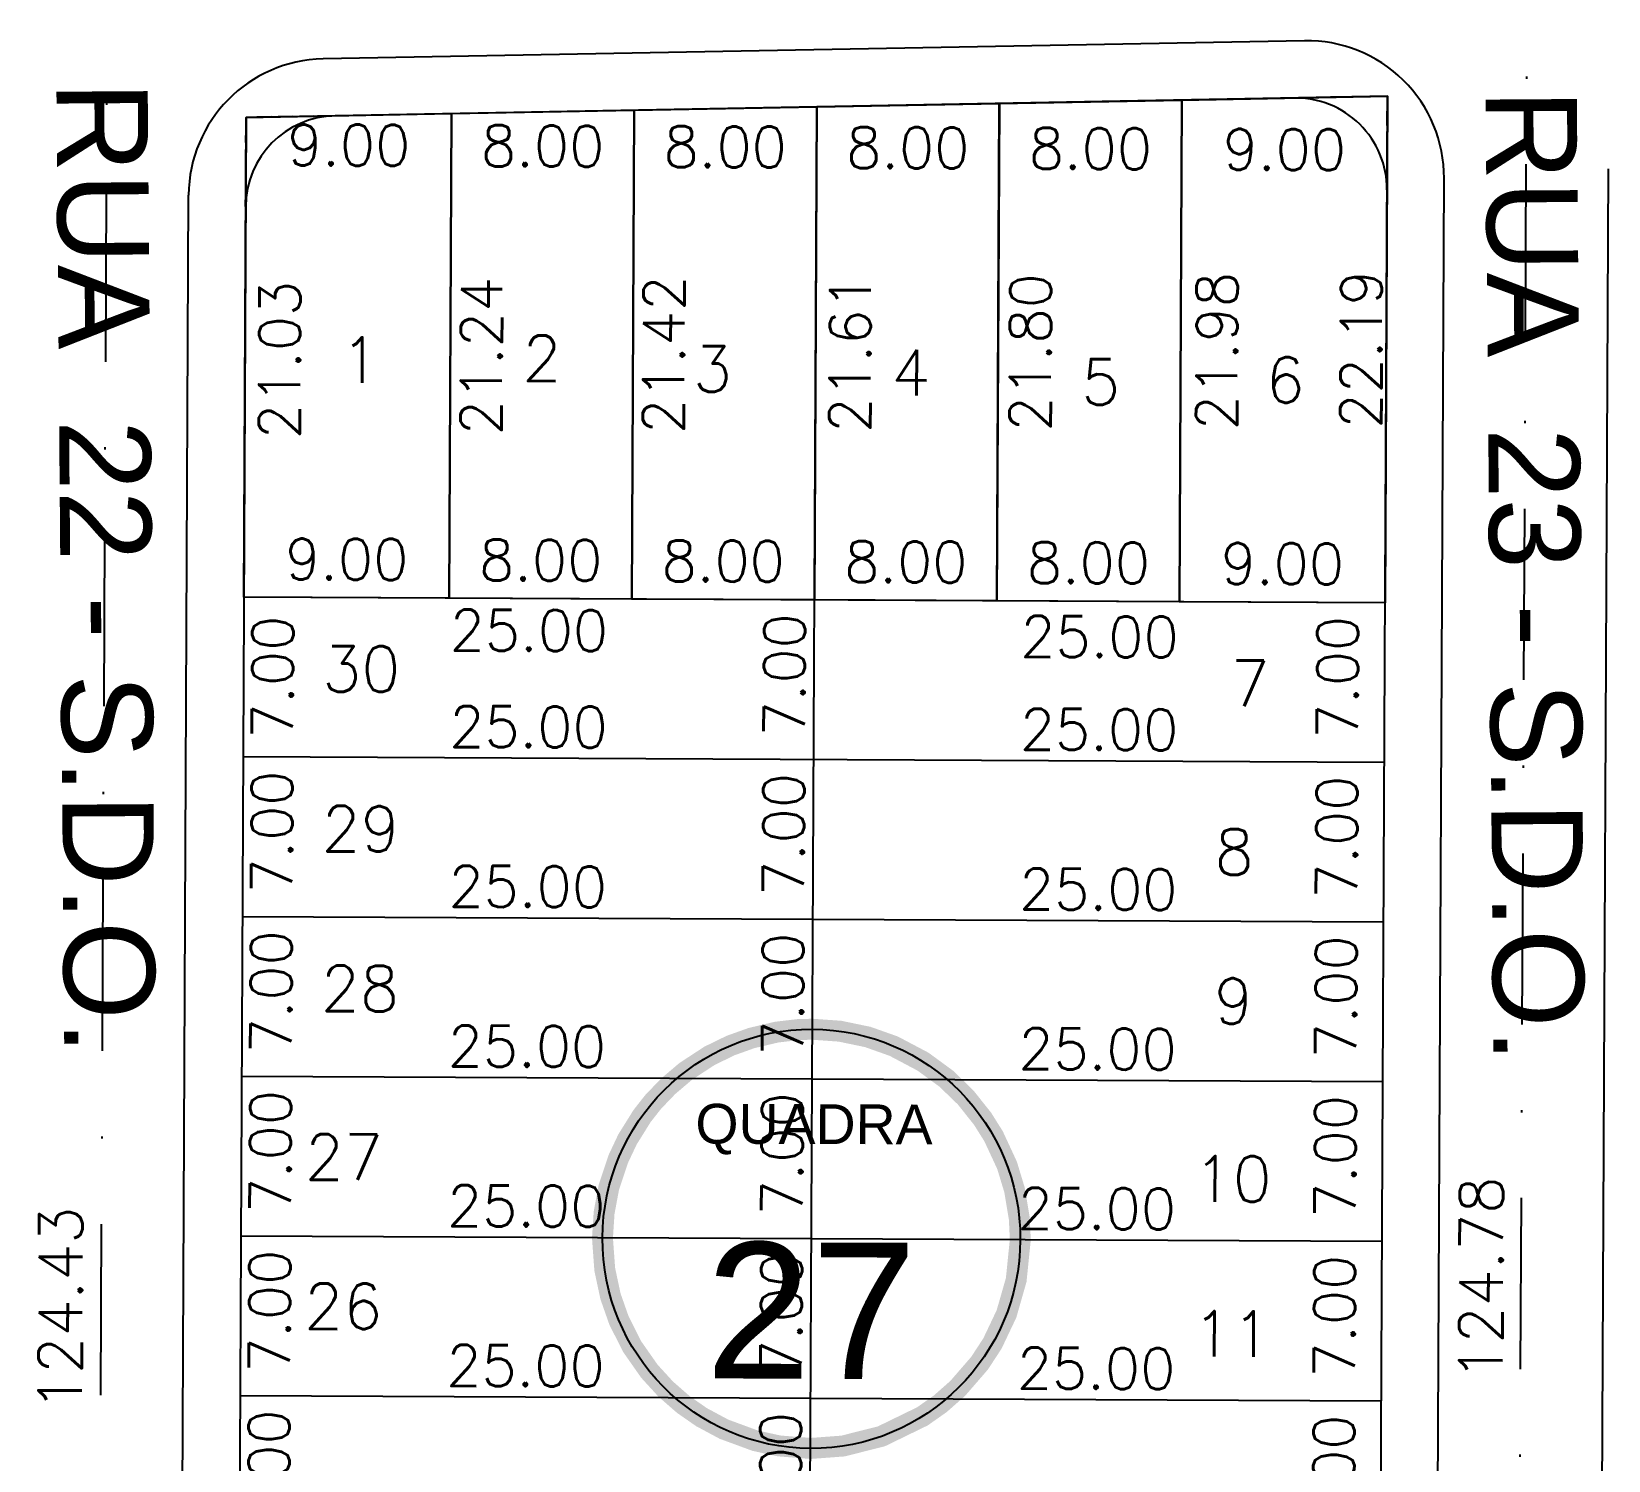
# Model space of a CAD drawing. Header units: millimetres. Extents: x -4430026 to 4783824, y 584 to 9593110.
# Drawn here: x 2981 to 3050.1, y 1628.9 to 1691.5 of the extents above; entities that cross this region are included whole.
import ezdxf
from ezdxf.enums import TextEntityAlignment as Align

# ---------------------------------------------------------------- set-up
doc = ezdxf.new("R2010")
doc.units = ezdxf.units.MM
for name, pattern in [('DASHDOT', [1, 0.5, -0.25, 0, -0.25]), ('HIDDEN', [0.375, 0.25, -0.125]), ('HIDDEN2', [0.1875, 0.125, -0.0625])]:
    doc.linetypes.add(name, pattern=pattern)
for name, color, linetype in [('boundary filipe', 6, 'Continuous'), ('BOUNDARY LOTES', 2, 'Continuous'), ('Calçada', 1, 'Continuous'), ('CANTOS', 9, 'HIDDEN'), ('Cota', 8, 'Continuous'), ('COTAS', 8, 'Continuous'), ('curvas', 4, 'Continuous'), ('Lotes', 2, 'Continuous'), ('Nomes de Ruas', 3, 'Continuous'), ('Numero de lotes', 5, 'Continuous'), ('númeraçãoquadras', 4, 'Continuous'), ('Projeção', 8, 'HIDDEN2'), ('QUADRA', 4, 'Continuous')]:
    doc.layers.add(name, color=color, linetype=linetype)
doc.styles.add('arcad1', font='romans.shx')
doc.styles.add('ARIAL', font='arial.ttf', dxfattribs={"height": 0.25})
doc.styles.add('ROMANS', font='romans.shx')
doc.styles.add('STYLE1', font='sanss___.ttf')
doc.dimstyles.new('BOLA100', dxfattribs={"dimscale": 0, "dimtxt": 1.9, "dimasz": 0.18, "dimexe": 0.18, "dimexo": 0.063, "dimgap": 0, "dimtad": 1, "dimzin": 4, "dimdsep": 46, "dimtxsty": 'ROMANS', "dimcen": 0.09, "dimse1": 1, "dimse2": 1, "dimsd1": 1, "dimsd2": 1, "dimclrt": 256, "dimaunit": 1, "dimadec": 4, "dimazin": 0, "dimtfac": 1.2, "dimtix": 1, "dimtmove": 2, "dimatfit": 3, "dimfxl": 1, "dimtvp": 2, "dimtolj": 1, "dimtzin": 4, "dimarcsym": 0})
doc.dimstyles.get("Standard").update_dxf_attribs({"dimtxt": 0.18, "dimasz": 0.18, "dimexe": 0.18, "dimexo": 0.0625, "dimgap": 0.09, "dimtad": 0, "dimtih": 1, "dimtoh": 1, "dimdec": 4, "dimzin": 0, "dimdsep": 46, "dimtxsty": 'Standard', "dimcen": 0.09, "dimadec": 0, "dimazin": 0, "dimtfac": 1, "dimtdec": 4, "dimtofl": 0, "dimtmove": 0, "dimatfit": 3, "dimfxl": 1, "dimtolj": 1, "dimtzin": 0, "dimarcsym": 0})

# ---------------------------------------------------------------- blocks, each defined once
blk = doc.blocks.new('NUM_quadra')
at = {"color": 6, "const_width": 0.02}
blk.add_lwpolyline([(-0.0134, 0.1996), (-0.034, 0.1971), (-0.0579, 0.1914), (-0.0779, 0.1842), (-0.0981, 0.1743), (-0.1208, 0.1594), (-0.1377, 0.145), (-0.1521, 0.1299), (-0.1625, 0.1166), (-0.1764, 0.0942), (-0.1852, 0.0754), (-0.1941, 0.0483), (-0.1985, 0.0243), (-0.2, 0), (-0.1977, -0.0299), (-0.1921, -0.0556), (-0.1839, -0.0786), (-0.1713, -0.1033), (-0.1546, -0.1269), (-0.1389, -0.1439), (-0.1219, -0.1586), (-0.1046, -0.1705), (-0.0831, -0.1819), (-0.0531, -0.1928), (-0.0302, -0.1977), (0, -0.2), (0.0309, -0.1976), (0.0677, -0.1882), (0.1069, -0.169), (0.124, -0.1569), (0.1407, -0.1421), (0.1614, -0.1181), (0.1737, -0.0992), (0.187, -0.071), (0.1962, -0.0386), (0.2, 0), (0.1989, 0.0205), (0.1943, 0.0473), (0.1871, 0.0707), (0.1741, 0.0984), (0.1635, 0.1151), (0.1472, 0.1354), (0.1285, 0.1533), (0.1063, 0.1694), (0.0782, 0.1841), (0.0533, 0.1928), (0.0267, 0.1982), (0, 0.2)], close=True, dxfattribs=at)
blk.add_circle((0, 0), 0.2)
at = {"color": 3, "insert": (-0.1114, 0.1285), "char_height": 0.038, "width": 0.2663, "attachment_point": 1, "style": 'STYLE1'}
blk.add_mtext('\\fArial|b0|i0|c0|p34;QUADRA', dxfattribs=at)
at = {"color": 3, "style": 'STYLE1'}
blk.add_attdef('00', text='', height=0.13, dxfattribs=at).set_placement((0, -0.1335), align=Align.CENTER)
blk = doc.blocks.new('*D13725')
at = {"layer": 'DEFPOINTS', "color": 0, "linetype": 'ByBlock'}
for p in [(2984.351, 1698.099), (2983.762, 1573.674), (2983.762, 1573.674)]:
    blk.add_point(p, dxfattribs=at)
at = {"layer": 'COTAS', "linetype": 'ByBlock', "insert": (2982.268, 1635.546), "char_height": 1.9, "attachment_point": 5, "rotation": 89.72858, "style": 'ROMANS'}
blk.add_mtext('\\A1;124.43', dxfattribs=at)
blk = doc.blocks.new('*D13728')
at = {"layer": 'DEFPOINTS', "color": 0, "linetype": 'ByBlock'}
for p in [(3046.557, 1699.251), (3045.966, 1574.473), (3045.966, 1574.473)]:
    blk.add_point(p, dxfattribs=at)
at = {"layer": 'COTAS', "linetype": 'ByBlock', "insert": (3044.513, 1636.871), "char_height": 1.9, "attachment_point": 5, "rotation": 89.72858, "style": 'ROMANS'}
blk.add_mtext('\\A1;124.78', dxfattribs=at)
blk = doc.blocks.new('*D11192')
at = {"layer": 'DEFPOINTS', "color": 0}
for p in [(2999.38, 1682.924), (2990.362, 1679.331), (2999.362, 1679.288)]:
    blk.add_point(p, dxfattribs=at)
at = {"layer": 'Cota', "color": 41, "insert": (2994.897, 1686.545), "char_height": 1.8, "attachment_point": 5, "rotation": 359.72858, "style": 'ROMANS'}
blk.add_mtext('\\A1;9.00', dxfattribs=at)
blk = doc.blocks.new('*D11193')
at = {"layer": 'DEFPOINTS', "color": 0}
for p in [(3007.379, 1682.886), (3007.379, 1682.886), (2999.362, 1679.288)]:
    blk.add_point(p, dxfattribs=at)
at = {"layer": 'Cota', "color": 41, "insert": (3003.397, 1686.505), "char_height": 1.8, "attachment_point": 5, "rotation": 359.72858, "style": 'ROMANS'}
blk.add_mtext('\\A1;8.00', dxfattribs=at)
blk = doc.blocks.new('*D11194')
at = {"layer": 'DEFPOINTS', "color": 0}
for p in [(3007.379, 1682.886), (3015.379, 1682.848), (3015.379, 1682.848)]:
    blk.add_point(p, dxfattribs=at)
at = {"layer": 'Cota', "color": 41, "insert": (3011.396, 1686.467), "char_height": 1.8, "attachment_point": 5, "rotation": 359.72858, "style": 'ROMANS'}
blk.add_mtext('\\A1;8.00', dxfattribs=at)
blk = doc.blocks.new('*D11195')
at = {"layer": 'DEFPOINTS', "color": 0}
for p in [(3015.379, 1682.848), (3023.379, 1682.81), (3023.379, 1682.81)]:
    blk.add_point(p, dxfattribs=at)
at = {"layer": 'Cota', "color": 41, "insert": (3019.396, 1686.429), "char_height": 1.8, "attachment_point": 5, "rotation": 359.72858, "style": 'ROMANS'}
blk.add_mtext('\\A1;8.00', dxfattribs=at)
blk = doc.blocks.new('*D11196')
at = {"layer": 'DEFPOINTS', "color": 0}
for p in [(3023.379, 1682.81), (3031.379, 1682.772), (3031.379, 1682.772)]:
    blk.add_point(p, dxfattribs=at)
at = {"layer": 'Cota', "color": 41, "insert": (3027.396, 1686.391), "char_height": 1.8, "attachment_point": 5, "rotation": 359.72858, "style": 'ROMANS'}
blk.add_mtext('\\A1;8.00', dxfattribs=at)
blk = doc.blocks.new('*D11197')
at = {"layer": 'DEFPOINTS', "color": 0}
for p in [(3031.379, 1682.772), (3040.379, 1682.73), (3040.379, 1682.73)]:
    blk.add_point(p, dxfattribs=at)
at = {"layer": 'Cota', "color": 41, "insert": (3035.896, 1686.351), "char_height": 1.8, "attachment_point": 5, "rotation": 359.72858, "style": 'ROMANS'}
blk.add_mtext('\\A1;9.00', dxfattribs=at)
blk = doc.blocks.new('*D11198')
at = {"layer": 'DEFPOINTS', "color": 0}
for p in [(2990.303, 1666.73), (2999.303, 1666.688), (2999.294, 1664.772)]:
    blk.add_point(p, dxfattribs=at)
at = {"layer": 'Cota', "color": 41, "insert": (2994.811, 1668.393), "char_height": 1.8, "attachment_point": 5, "rotation": 359.72858, "style": 'ROMANS'}
blk.add_mtext('\\A1;9.00', dxfattribs=at)
blk = doc.blocks.new('*D11199')
at = {"layer": 'DEFPOINTS', "color": 0}
for p in [(2999.303, 1666.688), (3007.303, 1666.65), (3007.293, 1664.734)]:
    blk.add_point(p, dxfattribs=at)
at = {"layer": 'Cota', "color": 41, "insert": (3003.311, 1668.353), "char_height": 1.8, "attachment_point": 5, "rotation": 359.72858, "style": 'ROMANS'}
blk.add_mtext('\\A1;8.00', dxfattribs=at)
blk = doc.blocks.new('*D11200')
at = {"layer": 'DEFPOINTS', "color": 0}
for p in [(3007.303, 1666.65), (3015.302, 1666.612), (3015.293, 1664.696)]:
    blk.add_point(p, dxfattribs=at)
at = {"layer": 'Cota', "color": 41, "insert": (3011.31, 1668.315), "char_height": 1.8, "attachment_point": 5, "rotation": 359.72858, "style": 'ROMANS'}
blk.add_mtext('\\A1;8.00', dxfattribs=at)
blk = doc.blocks.new('*D11201')
at = {"layer": 'DEFPOINTS', "color": 0}
for p in [(3015.302, 1666.612), (3023.302, 1666.574), (3023.293, 1664.658)]:
    blk.add_point(p, dxfattribs=at)
at = {"layer": 'Cota', "color": 41, "insert": (3019.31, 1668.277), "char_height": 1.8, "attachment_point": 5, "rotation": 359.72858, "style": 'ROMANS'}
blk.add_mtext('\\A1;8.00', dxfattribs=at)
blk = doc.blocks.new('*D11202')
at = {"layer": 'DEFPOINTS', "color": 0}
for p in [(3023.302, 1666.574), (3031.302, 1666.536), (3031.293, 1664.62)]:
    blk.add_point(p, dxfattribs=at)
at = {"layer": 'Cota', "color": 41, "insert": (3027.31, 1668.239), "char_height": 1.8, "attachment_point": 5, "rotation": 359.72858, "style": 'ROMANS'}
blk.add_mtext('\\A1;8.00', dxfattribs=at)
blk = doc.blocks.new('*D11203')
at = {"layer": 'DEFPOINTS', "color": 0}
for p in [(3031.302, 1666.536), (3040.302, 1666.493), (3040.293, 1664.578)]:
    blk.add_point(p, dxfattribs=at)
at = {"layer": 'Cota', "color": 41, "insert": (3035.81, 1668.199), "char_height": 1.8, "attachment_point": 5, "rotation": 359.72858, "style": 'ROMANS'}
blk.add_mtext('\\A1;9.00', dxfattribs=at)
blk = doc.blocks.new('*D11204')
at = {"layer": 'DEFPOINTS', "color": 0}
for p in [(2990.402, 1687.759), (2990.303, 1666.73), (2993.564, 1666.715)]:
    blk.add_point(p, dxfattribs=at)
at = {"layer": 'Cota', "color": 41, "insert": (2991.872, 1677.131), "char_height": 1.8, "attachment_point": 5, "rotation": 89.72858, "style": 'ROMANS'}
blk.add_mtext('\\A1;21.03', dxfattribs=at)
blk = doc.blocks.new('*D11205')
at = {"layer": 'DEFPOINTS', "color": 0}
for p in [(2999.403, 1687.926), (2999.303, 1666.688), (3004.259, 1666.664)]:
    blk.add_point(p, dxfattribs=at)
at = {"layer": 'Cota', "color": 41, "insert": (3000.709, 1677.3), "char_height": 1.8, "attachment_point": 5, "rotation": 89.72858, "style": 'ROMANS'}
blk.add_mtext('\\A1;21.24', dxfattribs=at)
blk = doc.blocks.new('*D11206')
at = {"layer": 'DEFPOINTS', "color": 0}
for p in [(3007.404, 1688.074), (3007.303, 1666.65), (3012.246, 1666.626)]:
    blk.add_point(p, dxfattribs=at)
at = {"layer": 'Cota', "color": 41, "insert": (3008.697, 1677.356), "char_height": 1.8, "attachment_point": 5, "rotation": 89.72858, "style": 'ROMANS'}
blk.add_mtext('\\A1;21.42', dxfattribs=at)
blk = doc.blocks.new('*D11207')
at = {"layer": 'DEFPOINTS', "color": 0}
for p in [(3015.405, 1688.222), (3015.302, 1666.612), (3020.416, 1666.588)]:
    blk.add_point(p, dxfattribs=at)
at = {"layer": 'Cota', "color": 41, "insert": (3016.867, 1677.41), "char_height": 1.8, "attachment_point": 5, "rotation": 89.72858, "style": 'ROMANS'}
blk.add_mtext('\\A1;21.61', dxfattribs=at)
blk = doc.blocks.new('*D11208')
at = {"layer": 'DEFPOINTS', "color": 0}
for p in [(3023.406, 1688.371), (3023.302, 1666.574), (3028.313, 1666.55)]:
    blk.add_point(p, dxfattribs=at)
at = {"layer": 'Cota', "color": 41, "insert": (3024.764, 1677.466), "char_height": 1.8, "attachment_point": 5, "rotation": 89.72858, "style": 'ROMANS'}
blk.add_mtext('\\A1;21.80', dxfattribs=at)
blk = doc.blocks.new('*D11209')
at = {"layer": 'DEFPOINTS', "color": 0}
for p in [(3031.406, 1688.519), (3031.302, 1666.536), (3036.482, 1666.512)]:
    blk.add_point(p, dxfattribs=at)
at = {"layer": 'Cota', "color": 41, "insert": (3032.934, 1677.52), "char_height": 1.8, "attachment_point": 5, "rotation": 89.72858, "style": 'ROMANS'}
blk.add_mtext('\\A1;21.98', dxfattribs=at)
blk = doc.blocks.new('*D11210')
at = {"layer": 'DEFPOINTS', "color": 0}
for p in [(3040.407, 1688.686), (3040.302, 1666.493), (3042.802, 1666.482)]:
    blk.add_point(p, dxfattribs=at)
at = {"layer": 'Cota', "color": 41, "insert": (3039.255, 1677.595), "char_height": 1.8, "attachment_point": 5, "rotation": 89.72858, "style": 'ROMANS'}
blk.add_mtext('\\A1;22.19', dxfattribs=at)
blk = doc.blocks.new('*D11211')
at = {"layer": 'DEFPOINTS', "color": 0}
for p in [(2990.283, 1662.599), (3015.283, 1662.481), (3015.259, 1657.391)]:
    blk.add_point(p, dxfattribs=at)
at = {"layer": 'Cota', "color": 41, "insert": (3002.776, 1661.05), "char_height": 1.8, "attachment_point": 5, "rotation": 359.72858, "style": 'ROMANS'}
blk.add_mtext('\\A1;25.00', dxfattribs=at)
blk = doc.blocks.new('*D11212')
at = {"layer": 'DEFPOINTS', "color": 0}
for p in [(3015.283, 1662.481), (3040.283, 1662.362), (3040.258, 1657.272)]:
    blk.add_point(p, dxfattribs=at)
at = {"layer": 'Cota', "color": 41, "insert": (3027.776, 1660.931), "char_height": 1.8, "attachment_point": 5, "rotation": 359.72858, "style": 'ROMANS'}
blk.add_mtext('\\A1;25.00', dxfattribs=at)
blk = doc.blocks.new('*D11213')
at = {"layer": 'DEFPOINTS', "color": 0}
for p in [(2990.303, 1666.73), (2990.27, 1659.73), (2995.148, 1659.707)]:
    blk.add_point(p, dxfattribs=at)
at = {"layer": 'Cota', "color": 41, "insert": (2991.565, 1663.224), "char_height": 1.8, "attachment_point": 5, "rotation": 89.72858, "style": 'ROMANS'}
blk.add_mtext('\\A1;7.00', dxfattribs=at)
blk = doc.blocks.new('*D11214')
at = {"layer": 'DEFPOINTS', "color": 0}
for p in [(3015.303, 1666.825), (3015.27, 1659.825), (3017.57, 1659.815)]:
    blk.add_point(p, dxfattribs=at)
at = {"layer": 'Cota', "color": 41, "insert": (3013.986, 1663.332), "char_height": 1.8, "attachment_point": 5, "rotation": 89.72858, "style": 'ROMANS'}
blk.add_mtext('\\A1;7.00', dxfattribs=at)
blk = doc.blocks.new('*D11215')
at = {"layer": 'DEFPOINTS', "color": 0}
for p in [(3040.303, 1666.707), (3040.27, 1659.707), (3041.805, 1659.7)]:
    blk.add_point(p, dxfattribs=at)
at = {"layer": 'Cota', "color": 41, "insert": (3038.222, 1663.217), "char_height": 1.8, "attachment_point": 5, "rotation": 89.72858, "style": 'ROMANS'}
blk.add_mtext('\\A1;7.00', dxfattribs=at)
blk = doc.blocks.new('*D11216')
at = {"layer": 'DEFPOINTS', "color": 0}
for p in [(2990.25, 1655.599), (3015.25, 1655.481), (3015.226, 1650.391)]:
    blk.add_point(p, dxfattribs=at)
at = {"layer": 'Cota', "color": 41, "insert": (3002.743, 1654.05), "char_height": 1.8, "attachment_point": 5, "rotation": 359.72858, "style": 'ROMANS'}
blk.add_mtext('\\A1;25.00', dxfattribs=at)
blk = doc.blocks.new('*D11217')
at = {"layer": 'DEFPOINTS', "color": 0}
for p in [(3015.25, 1655.481), (3040.249, 1655.362), (3040.225, 1650.272)]:
    blk.add_point(p, dxfattribs=at)
at = {"layer": 'Cota', "color": 41, "insert": (3027.742, 1653.931), "char_height": 1.8, "attachment_point": 5, "rotation": 359.72858, "style": 'ROMANS'}
blk.add_mtext('\\A1;25.00', dxfattribs=at)
blk = doc.blocks.new('*D11218')
at = {"layer": 'DEFPOINTS', "color": 0}
for p in [(2990.271, 1659.944), (2990.237, 1652.944), (2995.116, 1652.921)]:
    blk.add_point(p, dxfattribs=at)
at = {"layer": 'Cota', "color": 41, "insert": (2991.533, 1656.438), "char_height": 1.8, "attachment_point": 5, "rotation": 89.72858, "style": 'ROMANS'}
blk.add_mtext('\\A1;7.00', dxfattribs=at)
blk = doc.blocks.new('*D11219')
at = {"layer": 'DEFPOINTS', "color": 0}
for p in [(3015.27, 1659.825), (3015.237, 1652.826), (3017.536, 1652.815)]:
    blk.add_point(p, dxfattribs=at)
at = {"layer": 'Cota', "color": 41, "insert": (3013.953, 1656.332), "char_height": 1.8, "attachment_point": 5, "rotation": 89.72858, "style": 'ROMANS'}
blk.add_mtext('\\A1;7.00', dxfattribs=at)
blk = doc.blocks.new('*D11220')
at = {"layer": 'DEFPOINTS', "color": 0}
for p in [(3040.27, 1659.707), (3040.237, 1652.707), (3041.772, 1652.7)]:
    blk.add_point(p, dxfattribs=at)
at = {"layer": 'Cota', "color": 41, "insert": (3038.189, 1656.217), "char_height": 1.8, "attachment_point": 5, "rotation": 89.72858, "style": 'ROMANS'}
blk.add_mtext('\\A1;7.00', dxfattribs=at)
blk = doc.blocks.new('*D11221')
at = {"layer": 'DEFPOINTS', "color": 0}
for p in [(2990.217, 1648.599), (3015.217, 1648.481), (3015.192, 1643.391)]:
    blk.add_point(p, dxfattribs=at)
at = {"layer": 'Cota', "color": 41, "insert": (3002.71, 1647.05), "char_height": 1.8, "attachment_point": 5, "rotation": 359.72858, "style": 'ROMANS'}
blk.add_mtext('\\A1;25.00', dxfattribs=at)
blk = doc.blocks.new('*D11222')
at = {"layer": 'DEFPOINTS', "color": 0}
for p in [(3015.217, 1648.481), (3040.216, 1648.363), (3040.192, 1643.272)]:
    blk.add_point(p, dxfattribs=at)
at = {"layer": 'Cota', "color": 41, "insert": (3027.709, 1646.932), "char_height": 1.8, "attachment_point": 5, "rotation": 359.72858, "style": 'ROMANS'}
blk.add_mtext('\\A1;25.00', dxfattribs=at)
blk = doc.blocks.new('*D11223')
at = {"layer": 'DEFPOINTS', "color": 0}
for p in [(2990.237, 1652.944), (2990.204, 1645.944), (2995.083, 1645.921)]:
    blk.add_point(p, dxfattribs=at)
at = {"layer": 'Cota', "color": 41, "insert": (2991.5, 1649.438), "char_height": 1.8, "attachment_point": 5, "rotation": 89.72858, "style": 'ROMANS'}
blk.add_mtext('\\A1;7.00', dxfattribs=at)
blk = doc.blocks.new('*D11224')
at = {"layer": 'DEFPOINTS', "color": 0}
for p in [(3015.237, 1652.826), (3015.204, 1645.826), (3017.503, 1645.815)]:
    blk.add_point(p, dxfattribs=at)
at = {"layer": 'Cota', "color": 41, "insert": (3013.92, 1649.332), "char_height": 1.8, "attachment_point": 5, "rotation": 89.72858, "style": 'ROMANS'}
blk.add_mtext('\\A1;7.00', dxfattribs=at)
blk = doc.blocks.new('*D11225')
at = {"layer": 'DEFPOINTS', "color": 0}
for p in [(3040.237, 1652.707), (3040.204, 1645.707), (3041.739, 1645.7)]:
    blk.add_point(p, dxfattribs=at)
at = {"layer": 'Cota', "color": 41, "insert": (3038.155, 1649.217), "char_height": 1.8, "attachment_point": 5, "rotation": 89.72858, "style": 'ROMANS'}
blk.add_mtext('\\A1;7.00', dxfattribs=at)
blk = doc.blocks.new('*D11226')
at = {"layer": 'DEFPOINTS', "color": 0}
for p in [(2990.184, 1641.599), (3015.183, 1641.481), (3015.159, 1636.391)]:
    blk.add_point(p, dxfattribs=at)
at = {"layer": 'Cota', "color": 41, "insert": (3002.676, 1640.05), "char_height": 1.8, "attachment_point": 5, "rotation": 359.72858, "style": 'ROMANS'}
blk.add_mtext('\\A1;25.00', dxfattribs=at)
blk = doc.blocks.new('*D11227')
at = {"layer": 'DEFPOINTS', "color": 0}
for p in [(3015.183, 1641.481), (3040.183, 1641.363), (3040.159, 1636.272)]:
    blk.add_point(p, dxfattribs=at)
at = {"layer": 'Cota', "color": 41, "insert": (3027.676, 1639.932), "char_height": 1.8, "attachment_point": 5, "rotation": 359.72858, "style": 'ROMANS'}
blk.add_mtext('\\A1;25.00', dxfattribs=at)
blk = doc.blocks.new('*D11228')
at = {"layer": 'DEFPOINTS', "color": 0}
for p in [(2990.204, 1645.944), (2990.171, 1638.944), (2995.05, 1638.921)]:
    blk.add_point(p, dxfattribs=at)
at = {"layer": 'Cota', "color": 41, "insert": (2991.467, 1642.438), "char_height": 1.8, "attachment_point": 5, "rotation": 89.72858, "style": 'ROMANS'}
blk.add_mtext('\\A1;7.00', dxfattribs=at)
blk = doc.blocks.new('*D11229')
at = {"layer": 'DEFPOINTS', "color": 0}
for p in [(3015.204, 1645.826), (3015.171, 1638.826), (3017.47, 1638.815)]:
    blk.add_point(p, dxfattribs=at)
at = {"layer": 'Cota', "color": 41, "insert": (3013.887, 1642.332), "char_height": 1.8, "attachment_point": 5, "rotation": 89.72858, "style": 'ROMANS'}
blk.add_mtext('\\A1;7.00', dxfattribs=at)
blk = doc.blocks.new('*D11230')
at = {"layer": 'DEFPOINTS', "color": 0}
for p in [(3040.204, 1645.707), (3040.171, 1638.707), (3041.706, 1638.7)]:
    blk.add_point(p, dxfattribs=at)
at = {"layer": 'Cota', "color": 41, "insert": (3038.122, 1642.217), "char_height": 1.8, "attachment_point": 5, "rotation": 89.72858, "style": 'ROMANS'}
blk.add_mtext('\\A1;7.00', dxfattribs=at)
blk = doc.blocks.new('*D11231')
at = {"layer": 'DEFPOINTS', "color": 0}
for p in [(2990.15, 1634.6), (3015.15, 1634.481), (3015.126, 1629.391)]:
    blk.add_point(p, dxfattribs=at)
at = {"layer": 'Cota', "color": 41, "insert": (3002.643, 1633.05), "char_height": 1.8, "attachment_point": 5, "rotation": 359.72858, "style": 'ROMANS'}
blk.add_mtext('\\A1;25.00', dxfattribs=at)
blk = doc.blocks.new('*D11232')
at = {"layer": 'DEFPOINTS', "color": 0}
for p in [(3015.15, 1634.481), (3040.15, 1634.363), (3040.126, 1629.273)]:
    blk.add_point(p, dxfattribs=at)
at = {"layer": 'Cota', "color": 41, "insert": (3027.643, 1632.932), "char_height": 1.8, "attachment_point": 5, "rotation": 359.72858, "style": 'ROMANS'}
blk.add_mtext('\\A1;25.00', dxfattribs=at)
blk = doc.blocks.new('*D11233')
at = {"layer": 'DEFPOINTS', "color": 0}
for p in [(2990.171, 1638.944), (2990.138, 1631.944), (2995.017, 1631.921)]:
    blk.add_point(p, dxfattribs=at)
at = {"layer": 'Cota', "color": 41, "insert": (2991.433, 1635.438), "char_height": 1.8, "attachment_point": 5, "rotation": 89.72858, "style": 'ROMANS'}
blk.add_mtext('\\A1;7.00', dxfattribs=at)
blk = doc.blocks.new('*D11234')
at = {"layer": 'DEFPOINTS', "color": 0}
for p in [(3015.171, 1638.826), (3015.138, 1631.826), (3017.437, 1631.815)]:
    blk.add_point(p, dxfattribs=at)
at = {"layer": 'Cota', "color": 41, "insert": (3013.854, 1635.332), "char_height": 1.8, "attachment_point": 5, "rotation": 89.72858, "style": 'ROMANS'}
blk.add_mtext('\\A1;7.00', dxfattribs=at)
blk = doc.blocks.new('*D11235')
at = {"layer": 'DEFPOINTS', "color": 0}
for p in [(3040.171, 1638.707), (3040.137, 1631.707), (3041.673, 1631.7)]:
    blk.add_point(p, dxfattribs=at)
at = {"layer": 'Cota', "color": 41, "insert": (3038.089, 1635.217), "char_height": 1.8, "attachment_point": 5, "rotation": 89.72858, "style": 'ROMANS'}
blk.add_mtext('\\A1;7.00', dxfattribs=at)
blk = doc.blocks.new('*D11238')
at = {"layer": 'DEFPOINTS', "color": 0}
for p in [(2990.138, 1631.944), (2990.105, 1624.944), (2994.984, 1624.921)]:
    blk.add_point(p, dxfattribs=at)
at = {"layer": 'Cota', "color": 41, "insert": (2991.4, 1628.438), "char_height": 1.8, "attachment_point": 5, "rotation": 89.72858, "style": 'ROMANS'}
blk.add_mtext('\\A1;7.00', dxfattribs=at)
blk = doc.blocks.new('*D11239')
at = {"layer": 'DEFPOINTS', "color": 0}
for p in [(3015.138, 1631.826), (3015.104, 1624.826), (3017.404, 1624.815)]:
    blk.add_point(p, dxfattribs=at)
at = {"layer": 'Cota', "color": 41, "insert": (3013.82, 1628.332), "char_height": 1.8, "attachment_point": 5, "rotation": 89.72858, "style": 'ROMANS'}
blk.add_mtext('\\A1;7.00', dxfattribs=at)
blk = doc.blocks.new('*D11240')
at = {"layer": 'DEFPOINTS', "color": 0}
for p in [(3040.137, 1631.707), (3040.104, 1624.707), (3041.639, 1624.7)]:
    blk.add_point(p, dxfattribs=at)
at = {"layer": 'Cota', "color": 41, "insert": (3038.056, 1628.217), "char_height": 1.8, "attachment_point": 5, "rotation": 89.72858, "style": 'ROMANS'}
blk.add_mtext('\\A1;7.00', dxfattribs=at)
blk = doc.blocks.new('*D9527')
at = {"layer": 'DEFPOINTS', "color": 0}
for p in [(2990.293, 1664.618), (3015.292, 1664.5), (3015.279, 1661.618)]:
    blk.add_point(p, dxfattribs=at)
at = {"layer": 'Cota', "color": 41, "insert": (3002.796, 1665.277), "char_height": 1.8, "attachment_point": 5, "rotation": 359.72858, "style": 'ROMANS'}
blk.add_mtext('\\A1;25.00', dxfattribs=at)
blk = doc.blocks.new('*D9528')
at = {"layer": 'DEFPOINTS', "color": 0}
for p in [(3015.292, 1664.416), (3040.292, 1664.298), (3040.278, 1661.339)]:
    blk.add_point(p, dxfattribs=at)
at = {"layer": 'Cota', "color": 41, "insert": (3027.795, 1664.999), "char_height": 1.8, "attachment_point": 5, "rotation": 359.72858, "style": 'ROMANS'}
blk.add_mtext('\\A1;25.00', dxfattribs=at)

msp = doc.modelspace()

# ---------------------------------------------------------------- linework, layer by layer
at = {"layer": 'boundary filipe', "linetype": 'ByBlock', "elevation": 2.439}
msp.add_lwpolyline([(2989.891, 1579.864), (3039.895, 1580.507), (3040.407, 1688.686), (2990.402, 1687.759)], close=True, dxfattribs=at)
at = {"layer": 'BOUNDARY LOTES', "elevation": 2.439}
for points in [[(3031.406, 1688.519), (3040.407, 1688.686), (3040.302, 1666.493), (3031.302, 1666.536)], [(2999.303, 1666.688), (2990.303, 1666.73), (2990.402, 1687.759), (2999.403, 1687.926)], [(2999.403, 1687.926), (3007.404, 1688.074), (3007.303, 1666.65), (2999.303, 1666.688)], [(3007.404, 1688.074), (3015.405, 1688.224), (3015.302, 1666.612), (3007.303, 1666.65)], [(3015.405, 1688.222), (3023.406, 1688.371), (3023.302, 1666.574), (3015.302, 1666.612)], [(3023.401, 1688.371), (3031.406, 1688.519), (3031.302, 1666.536), (3023.298, 1666.574)]]:
    msp.add_lwpolyline(points, close=True, dxfattribs=at)
at = {"layer": 'Calçada'}
for p, q in [((3036.779, 1691.119, 2.439), (2993.775, 1690.322, 2.439)), ((3049.314, 1521.267, 2.439), (3050.092, 1685.504, 2.439)), ((3042.411, 1583.934, 2.439), (3042.89, 1685.091, 2.439)), ((2987.408, 1583.439, 2.439), (2987.886, 1684.352, 2.439))]:
    msp.add_line(p, q, dxfattribs=at)
for centre, start, end in [((3036.89, 1685.12, 2.439), 359.72858, 91.06117), ((2993.886, 1684.323, 2.439), 91.06117, 179.72858)]:
    msp.add_arc(centre, 6, start, end, dxfattribs=at)
at = {"layer": 'CANTOS', "ltscale": 2.5}
for p, q in [((3040.407, 1688.686, 2.439), (3036.314, 1688.61, 2.439)), ((3040.388, 1684.591, 2.439), (3040.407, 1688.686, 2.439)), ((2990.384, 1683.851, 2.439), (2990.402, 1687.759, 2.439)), ((2994.31, 1687.832, 2.439), (2990.402, 1687.759, 2.439))]:
    msp.add_line(p, q, dxfattribs=at)
at = {"layer": 'curvas'}
for centre, start, end in [((3036.388, 1684.61, 2.439), 359.72858, 91.06117), ((2994.384, 1683.832, 2.439), 91.06117, 179.72858)]:
    msp.add_arc(centre, 4, start, end, dxfattribs=at)
at = {"layer": 'Lotes'}
for p, q in [((2999.303, 1666.688, 2.439), (2999.403, 1687.926, 2.439)), ((3007.303, 1666.65, 2.439), (3007.404, 1688.074, 2.439)), ((3014.893, 1580.186, 2.439), (3015.405, 1688.224, 2.439)), ((3023.302, 1666.574, 2.439), (3023.406, 1688.371, 2.439)), ((3031.302, 1666.536, 2.439), (3031.406, 1688.519, 2.439)), ((3040.302, 1666.493, 2.439), (2990.303, 1666.73, 2.439)), ((3040.269, 1659.494, 2.439), (2990.27, 1659.73, 2.439)), ((3040.236, 1652.494, 2.439), (2990.236, 1652.73, 2.439)), ((3040.236, 1652.494, 2.439), (2990.236, 1652.73, 2.439)), ((3040.203, 1645.494, 2.439), (2990.203, 1645.731, 2.439)), ((3040.203, 1645.494, 2.439), (2990.203, 1645.731, 2.439)), ((3040.169, 1638.494, 2.439), (2990.17, 1638.731, 2.439)), ((3040.136, 1631.494, 2.439), (2990.137, 1631.731, 2.439))]:
    msp.add_line(p, q, dxfattribs=at)
at = {"layer": 'Projeção', "linetype": 'DASHDOT', "ltscale": 15}
for p, q in [((3045.671, 1512.108, 2.439), (3047.823, 1966.457, 2.439)), ((2983.465, 1510.956, 2.439), (2985.617, 1965.305, 2.439))]:
    msp.add_line(p, q, dxfattribs=at)
at = {"layer": 'QUADRA', "elevation": 2.439}
msp.add_lwpolyline([(2989.891, 1579.864), (3039.895, 1580.507), (3040.407, 1688.686), (2990.402, 1687.759), (2989.891, 1579.864)], close=True, dxfattribs=at)

# ---------------------------------------------------------------- block references
at = {"layer": 'númeraçãoquadras', "linetype": 'ByBlock', "extrusion": (0.084423, -0.000343131, 0.99643)}
ref = msp.add_blockref('NUM_quadra', (1650.854, -2997.539, 256.418), dxfattribs=dict(at, xscale=45.93175888062505, yscale=45.93175888063583, zscale=45.9317585301846, rotation=270.0385460290153))
ref.add_attrib('00', '27', dxfattribs={"layer": '0', "color": 3, "extrusion": (0.084423, -0.000343131, 0.99643), "height": 5.9711, "rotation": 270.03855, "style": 'STYLE1'}).set_placement((1644.723, -2997.543, 256.418), align=Align.CENTER)

# ---------------------------------------------------------------- texts
at = {"layer": 'Nomes de Ruas', "extrusion": (0.018825, 0.084574, 0.996239), "style": 'ARIAL'}
for s, p in [('RUA  22 - S.D.O.', (-2543.812, -2288.053, 201.441)), ('RUA  22 - S.D.O.', (-2543.812, -2288.053, 201.441)), ('RUA  23 - S.D.O.', (-2605.006, -2301.271, 202.591)), ('RUA  23 - S.D.O.', (-2605.006, -2301.271, 202.591))]:
    msp.add_text(s, height=4, rotation=102.96746, dxfattribs=at).set_placement(p)
at = {"layer": 'Numero de lotes', "style": 'arcad1'}
for s, p in [('2', (3003.363, 1677.206, 2.439)), ('1', (2995.4, 1677.123, 2.439)), ('3', (3010.84, 1676.732, 2.439)), ('4', (3019.529, 1676.57, 2.439)), ('5', (3027.849, 1676.166, 2.439)), ('6', (3035.932, 1676.248, 2.439)), ('30', (2995.454, 1663.585, 74)), ('7', (3034.395, 1662.959, 2.439)), ('29', (2995.421, 1656.585, 74)), ('8', (3033.696, 1655.569, 2.439)), ('28', (2995.388, 1649.585, 74)), ('9', (3033.665, 1649.031, 2.439)), ('27', (2994.689, 1642.195, 74)), ('10', (3033.628, 1641.236, 2.439)), ('26', (2994.658, 1635.657, 74)), ('11', (3033.596, 1634.446, 2.439))]:
    msp.add_text(s, height=2, rotation=359.72858, dxfattribs=at).set_placement(p, align=Align.MIDDLE_CENTER)

# ---------------------------------------------------------------- dimensions: what is measured, and where the dimension line sits
at = {"layer": 'Cota'}
for p1, p2, distance, picture, middle in [((3040.407, 1688.686, 2.439), (3040.302, 1666.493, 2.439), 2.5, '*D11210', (3039.255, 1677.595, 2.439)), ((2999.403, 1687.926, 2.439), (2999.303, 1666.688, 2.439), 4.956, '*D11205', (3000.709, 1677.3, 2.439)), ((3007.404, 1688.074, 2.439), (3007.303, 1666.65, 2.439), 4.944, '*D11206', (3008.697, 1677.356, 2.439)), ((3015.405, 1688.222, 2.439), (3015.302, 1666.612, 2.439), 5.113, '*D11207', (3016.867, 1677.41, 2.439)), ((3023.406, 1688.371, 2.439), (3023.302, 1666.574, 2.439), 5.01, '*D11208', (3024.764, 1677.466, 2.439)), ((3031.406, 1688.519, 2.439), (3031.302, 1666.536, 2.439), 5.18, '*D11209', (3032.934, 1677.52, 2.439)), ((2990.362, 1679.331, 2.439), (2999.362, 1679.288, 2.439), 3.636, '*D11192', (2994.897, 1686.545, 2.439)), ((2990.303, 1666.73, 2.439), (2999.303, 1666.688, 2.439), -1.916, '*D11198', (2994.811, 1668.393, 2.439)), ((2990.303, 1666.73, 2.439), (2990.27, 1659.73, 2.439), 4.879, '*D11213', (2991.565, 1663.224, 2.439)), ((2990.293, 1664.618, 2.439), (3015.292, 1664.5, 2.439), -2.882, '*D9527', (3002.796, 1665.277, 2.439)), ((3015.303, 1666.825, 2.439), (3015.27, 1659.825, 2.439), 2.299, '*D11214', (3013.986, 1663.332, 2.439)), ((3040.303, 1666.707, 2.439), (3040.27, 1659.707, 2.439), 1.535, '*D11215', (3038.222, 1663.217, 2.439)), ((3015.292, 1664.416, 2.439), (3040.292, 1664.298, 2.439), -2.959, '*D9528', (3027.795, 1664.999, 2.439)), ((2990.283, 1662.599, 2.439), (3015.283, 1662.481, 2.439), -5.09, '*D11211', (3002.776, 1661.05, 2.439)), ((2990.271, 1659.944, 2.439), (2990.237, 1652.944, 2.439), 4.879, '*D11218', (2991.533, 1656.438, 2.439)), ((3015.27, 1659.825, 2.439), (3015.237, 1652.826, 2.439), 2.299, '*D11219', (3013.953, 1656.332, 2.439)), ((3040.27, 1659.707, 2.439), (3040.237, 1652.707, 2.439), 1.535, '*D11220', (3038.189, 1656.217, 2.439)), ((2990.25, 1655.599, 2.439), (3015.25, 1655.481, 2.439), -5.09, '*D11216', (3002.743, 1654.05, 2.439)), ((2990.237, 1652.944, 2.439), (2990.204, 1645.944, 2.439), 4.879, '*D11223', (2991.5, 1649.438, 2.439)), ((3015.237, 1652.826, 2.439), (3015.204, 1645.826, 2.439), 2.299, '*D11224', (3013.92, 1649.332, 2.439)), ((3040.237, 1652.707, 2.439), (3040.204, 1645.707, 2.439), 1.535, '*D11225', (3038.155, 1649.217, 2.439)), ((2990.217, 1648.599, 2.439), (3015.217, 1648.481, 2.439), -5.09, '*D11221', (3002.71, 1647.05, 2.439)), ((2990.204, 1645.944, 2.439), (2990.171, 1638.944, 2.439), 4.879, '*D11228', (2991.467, 1642.438, 2.439)), ((3015.204, 1645.826, 2.439), (3015.171, 1638.826, 2.439), 2.299, '*D11229', (3013.887, 1642.332, 2.439)), ((3040.204, 1645.707, 2.439), (3040.171, 1638.707, 2.439), 1.535, '*D11230', (3038.122, 1642.217, 2.439)), ((2990.184, 1641.599, 2.439), (3015.183, 1641.481, 2.439), -5.09, '*D11226', (3002.676, 1640.05, 2.439)), ((2990.171, 1638.944, 2.439), (2990.138, 1631.944, 2.439), 4.879, '*D11233', (2991.433, 1635.438, 2.439)), ((3015.171, 1638.826, 2.439), (3015.138, 1631.826, 2.439), 2.299, '*D11234', (3013.854, 1635.332, 2.439)), ((3040.171, 1638.707, 2.439), (3040.137, 1631.707, 2.439), 1.535, '*D11235', (3038.089, 1635.217, 2.439)), ((2990.15, 1634.6, 2.439), (3015.15, 1634.481, 2.439), -5.09, '*D11231', (3002.643, 1633.05, 2.439)), ((2990.138, 1631.944, 2.439), (2990.105, 1624.944, 2.439), 4.879, '*D11238', (2991.4, 1628.438, 2.439)), ((3015.138, 1631.826, 2.439), (3015.104, 1624.826, 2.439), 2.299, '*D11239', (3013.82, 1628.332, 2.439)), ((3040.137, 1631.707, 2.439), (3040.104, 1624.707, 2.439), 1.535, '*D11240', (3038.056, 1628.217, 2.439))]:
    dim = msp.add_aligned_dim(p1=p1, p2=p2, distance=distance, dimstyle='Standard', override={"dimtxt": 1.8, "dimexo": 0.063, "dimgap": 0, "dimtih": 0, "dimtoh": 0, "dimdec": 2, "dimzin": 4, "dimtxsty": 'ROMANS', "dimse1": 1, "dimse2": 1, "dimsd1": 1, "dimsd2": 1, "dimclrt": 41, "dimtfac": 1.2, "dimtdec": 2, "dimtix": 1, "dimtofl": 1, "dimtmove": 2, "dimfxl": 0.18, "dimfxlon": 1, "dimtvp": 2, "dimtzin": 4}, dxfattribs=at)
    dim.commit()
    dim.dimension.update_dxf_attribs({"geometry": picture, "text_midpoint": middle})
dim = msp.add_linear_dim(base=(2993.564, 1666.715, 2.439), p1=(2990.402, 1687.759, 2.439), p2=(2990.303, 1666.73, 2.439), angle=269.72858, dimstyle='Standard', override={"dimtxt": 1.8, "dimexo": 0.063, "dimgap": 0, "dimtih": 0, "dimtoh": 0, "dimdec": 2, "dimzin": 4, "dimtxsty": 'ROMANS', "dimse1": 1, "dimse2": 1, "dimsd1": 1, "dimsd2": 1, "dimclrt": 41, "dimtfac": 1.2, "dimtdec": 2, "dimtix": 1, "dimtofl": 1, "dimtmove": 2, "dimfxl": 0.18, "dimfxlon": 1, "dimtvp": 2, "dimtzin": 4}, dxfattribs=at)
dim.commit()
dim.dimension.update_dxf_attribs({"geometry": '*D11204', "text_midpoint": (2991.872, 1677.131, 2.439), "dimtype": 161})
for base, p1, p2, picture, middle in [((3007.379, 1682.886, 2.439), (2999.362, 1679.288, 2.439), (3007.379, 1682.886, 2.439), '*D11193', (3003.397, 1686.505, 2.439)), ((3015.379, 1682.848, 2.439), (3007.379, 1682.886, 2.439), (3015.379, 1682.848, 2.439), '*D11194', (3011.396, 1686.467, 2.439)), ((3023.379, 1682.81, 2.439), (3015.379, 1682.848, 2.439), (3023.379, 1682.81, 2.439), '*D11195', (3019.396, 1686.429, 2.439)), ((3031.379, 1682.772, 2.439), (3023.379, 1682.81, 2.439), (3031.379, 1682.772, 2.439), '*D11196', (3027.396, 1686.391, 2.439)), ((3040.379, 1682.73, 2.439), (3031.379, 1682.772, 2.439), (3040.379, 1682.73, 2.439), '*D11197', (3035.896, 1686.351, 2.439)), ((3007.293, 1664.734, 2.439), (2999.303, 1666.688, 2.439), (3007.303, 1666.65, 2.439), '*D11199', (3003.311, 1668.353, 2.439)), ((3015.293, 1664.696, 2.439), (3007.303, 1666.65, 2.439), (3015.302, 1666.612, 2.439), '*D11200', (3011.31, 1668.315, 2.439)), ((3023.293, 1664.658, 2.439), (3015.302, 1666.612, 2.439), (3023.302, 1666.574, 2.439), '*D11201', (3019.31, 1668.277, 2.439)), ((3031.293, 1664.62, 2.439), (3023.302, 1666.574, 2.439), (3031.302, 1666.536, 2.439), '*D11202', (3027.31, 1668.239, 2.439)), ((3040.293, 1664.578, 2.439), (3031.302, 1666.536, 2.439), (3040.302, 1666.493, 2.439), '*D11203', (3035.81, 1668.199, 2.439)), ((3040.258, 1657.272, 2.439), (3015.283, 1662.481, 2.439), (3040.283, 1662.362, 2.439), '*D11212', (3027.776, 1660.931, 2.439)), ((3040.225, 1650.272, 2.439), (3015.25, 1655.481, 2.439), (3040.249, 1655.362, 2.439), '*D11217', (3027.742, 1653.931, 2.439)), ((3040.192, 1643.272, 2.439), (3015.217, 1648.481, 2.439), (3040.216, 1648.363, 2.439), '*D11222', (3027.709, 1646.932, 2.439)), ((3040.159, 1636.272, 2.439), (3015.183, 1641.481, 2.439), (3040.183, 1641.363, 2.439), '*D11227', (3027.676, 1639.932, 2.439)), ((3040.126, 1629.273, 2.439), (3015.15, 1634.481, 2.439), (3040.15, 1634.363, 2.439), '*D11232', (3027.643, 1632.932, 2.439))]:
    dim = msp.add_linear_dim(base=base, p1=p1, p2=p2, angle=179.72858, dimstyle='Standard', override={"dimtxt": 1.8, "dimexo": 0.063, "dimgap": 0, "dimtih": 0, "dimtoh": 0, "dimdec": 2, "dimzin": 4, "dimtxsty": 'ROMANS', "dimse1": 1, "dimse2": 1, "dimsd1": 1, "dimsd2": 1, "dimclrt": 41, "dimtfac": 1.2, "dimtdec": 2, "dimtix": 1, "dimtofl": 1, "dimtmove": 2, "dimfxl": 0.18, "dimfxlon": 1, "dimtvp": 2, "dimtzin": 4}, dxfattribs=at)
    dim.commit()
    dim.dimension.update_dxf_attribs({"geometry": picture, "text_midpoint": middle})
at = {"layer": 'COTAS', "linetype": 'ByBlock'}
for base, p1, p2, picture, middle in [((3045.966, 1574.473, 2.439), (3046.557, 1699.251, 2.439), (3045.966, 1574.473, 2.439), '*D13728', (3044.513, 1636.871, 2.439)), ((2983.762, 1573.674, 2.439), (2984.351, 1698.099, 2.439), (2983.762, 1573.674, 2.439), '*D13725', (2982.268, 1635.546, 2.439))]:
    dim = msp.add_linear_dim(base=base, p1=p1, p2=p2, angle=269.72858, dimstyle='BOLA100', override={"dimscale": 1, "dimfxl": 0.18}, dxfattribs=at)
    dim.commit()
    dim.dimension.update_dxf_attribs({"geometry": picture, "text_midpoint": middle, "dimtype": 161})

doc.saveas('drawing.dxf')
